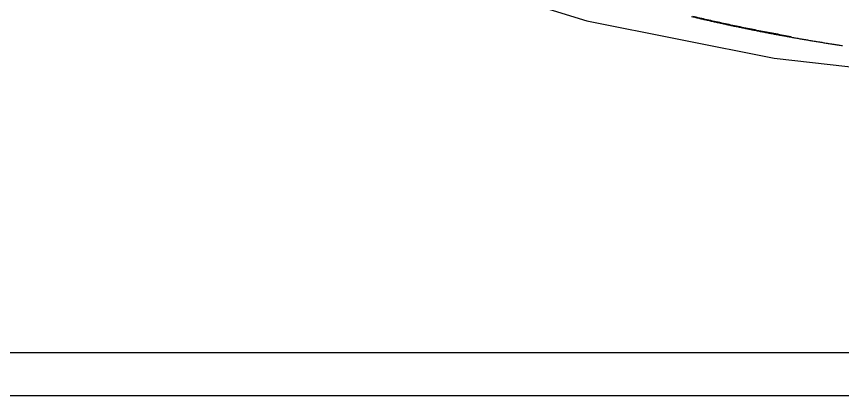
# Model space of a CAD drawing. Extents: x -120222 to -41942, y -19134 to 30932.
# Drawn here: x -81597.67 to -81591.57, y 10149.21 to 10152.01 of the extents above; entities that cross this region are included whole.
import ezdxf

# ---------------------------------------------------------------- set-up
doc = ezdxf.new("R2010")
doc.units = 0
doc.header["$LTSCALE"] = 150
doc.header["$MEASUREMENT"] = 0
doc.layers.get('0').update_dxf_attribs({"linetype": 'CONTINUOUS'})
doc.layers.add('____-568', color=7, linetype='CONTINUOUS')

# ---------------------------------------------------------------- blocks, each defined once
blk = doc.blocks.new('____-172')
at = {"color": 1, "linetype": 'Continuous'}
for p, q in [((-87937.1199, 5600.825), (-88111.1199, 5600.825)), ((-88112.1199, 5600.5088), (-87936.1199, 5600.5088))]:
    blk.add_line(p, q, dxfattribs=at)
blk.add_lwpolyline([(-88021.0584, 5608.5385), (-88022.5592, 5608.7091), (-88024.1199, 5608.7667), (-88025.6806, 5608.7091), (-88027.1814, 5608.5385), (-88028.5645, 5608.2616), (-88029.7768, 5607.8889), (-88030.7717, 5607.4348), (-88031.5109, 5606.9167), (-88031.9662, 5606.3545), (-88032.1199, 5605.7698), (-88031.9662, 5605.1852), (-88031.5109, 5604.623), (-88030.7717, 5604.1048), (-88029.7768, 5603.6507), (-88028.5645, 5603.278), (-88027.1814, 5603.0011), (-88025.6806, 5602.8305), (-88024.1199, 5602.773), (-88022.5592, 5602.8305), (-88021.0584, 5603.0011)], dxfattribs=at)
at = {"color": 1, "linetype": 'Continuous', "flags": 128}
for points in [[(-88027.0569, 5603.1593), (-88027.0711, 5603.1619), (-88027.0852, 5603.1644), (-88027.0994, 5603.1669), (-88027.1135, 5603.1695), (-88027.1276, 5603.1721), (-88027.1416, 5603.1746), (-88027.1557, 5603.1772), (-88027.1697, 5603.1798), (-88027.1838, 5603.1825), (-88027.1978, 5603.1851), (-88027.2118, 5603.1877), (-88027.2257, 5603.1904), (-88027.2397, 5603.193), (-88027.2536, 5603.1957), (-88027.2675, 5603.1984), (-88027.2814, 5603.2011), (-88027.2953, 5603.2038), (-88027.3092, 5603.2065), (-88027.3231, 5603.2093), (-88027.3369, 5603.212), (-88027.3507, 5603.2148), (-88027.3645, 5603.2175), (-88027.3783, 5603.2203), (-88027.3921, 5603.2231), (-88027.4058, 5603.2259), (-88027.4195, 5603.2287), (-88027.4333, 5603.2315), (-88027.447, 5603.2344), (-88027.4606, 5603.2372), (-88027.4743, 5603.2401), (-88027.488, 5603.243), (-88027.5016, 5603.2458), (-88027.5152, 5603.2487), (-88027.5288, 5603.2516), (-88027.5424, 5603.2546), (-88027.5559, 5603.2575), (-88027.5695, 5603.2604), (-88027.583, 5603.2634), (-88027.5965, 5603.2663), (-88027.61, 5603.2693), (-88027.6235, 5603.2723), (-88027.637, 5603.2753), (-88027.6504, 5603.2783), (-88027.6638, 5603.2813), (-88027.6773, 5603.2844), (-88027.6906, 5603.2874), (-88027.704, 5603.2905), (-88027.7174, 5603.2935), (-88027.7307, 5603.2966), (-88027.744, 5603.2997), (-88027.7574, 5603.3028), (-88027.7706, 5603.3059), (-88027.7839, 5603.309)], [(-88027.7915, 5603.3088), (-88027.7839, 5603.307), (-88027.7764, 5603.3052), (-88027.7689, 5603.3035), (-88027.7614, 5603.3017), (-88027.7538, 5603.2999), (-88027.7463, 5603.2981), (-88027.7387, 5603.2964), (-88027.7312, 5603.2946), (-88027.7236, 5603.2928), (-88027.7161, 5603.2911), (-88027.7085, 5603.2893), (-88027.7009, 5603.2876), (-88027.6933, 5603.2859), (-88027.6857, 5603.2841), (-88027.6781, 5603.2824), (-88027.6706, 5603.2806), (-88027.6629, 5603.2789), (-88027.6553, 5603.2772), (-88027.6477, 5603.2755), (-88027.6401, 5603.2738), (-88027.6325, 5603.272), (-88027.6249, 5603.2703), (-88027.6172, 5603.2686), (-88027.6096, 5603.2669), (-88027.602, 5603.2652), (-88027.5943, 5603.2635), (-88027.5867, 5603.2619), (-88027.579, 5603.2602), (-88027.5714, 5603.2585), (-88027.5637, 5603.2568), (-88027.556, 5603.2551), (-88027.5483, 5603.2535), (-88027.5407, 5603.2518), (-88027.533, 5603.2501), (-88027.5253, 5603.2485), (-88027.5176, 5603.2468), (-88027.5099, 5603.2452), (-88027.5022, 5603.2435), (-88027.4945, 5603.2419), (-88027.4868, 5603.2403), (-88027.4791, 5603.2386), (-88027.4713, 5603.237), (-88027.4636, 5603.2354), (-88027.4559, 5603.2338), (-88027.4482, 5603.2321), (-88027.4404, 5603.2305), (-88027.4327, 5603.2289), (-88027.4249, 5603.2273), (-88027.4172, 5603.2257), (-88027.4094, 5603.2241), (-88027.4016, 5603.2225), (-88027.3939, 5603.2209), (-88027.3861, 5603.2193), (-88027.3783, 5603.2177), (-88027.3705, 5603.2162), (-88027.3627, 5603.2146), (-88027.355, 5603.213), (-88027.3472, 5603.2115), (-88027.3394, 5603.2099), (-88027.3315, 5603.2083), (-88027.3237, 5603.2068), (-88027.3159, 5603.2052), (-88027.3081, 5603.2037), (-88027.3003, 5603.2021), (-88027.2924, 5603.2006), (-88027.2846, 5603.1991), (-88027.2768, 5603.1975), (-88027.2689, 5603.196), (-88027.2611, 5603.1945), (-88027.2532, 5603.193), (-88027.2454, 5603.1914), (-88027.2375, 5603.1899), (-88027.2296, 5603.1884), (-88027.2218, 5603.1869), (-88027.2139, 5603.1854), (-88027.206, 5603.1839), (-88027.1981, 5603.1824), (-88027.1902, 5603.1809), (-88027.1823, 5603.1794), (-88027.1744, 5603.178), (-88027.1665, 5603.1765), (-88027.1586, 5603.175), (-88027.1507, 5603.1735), (-88027.1428, 5603.1721), (-88027.1349, 5603.1706), (-88027.1269, 5603.1692), (-88027.119, 5603.1677), (-88027.1111, 5603.1663), (-88027.1032, 5603.1648), (-88027.0952, 5603.1634), (-88027.0873, 5603.1619), (-88027.0794, 5603.1605), (-88027.0714, 5603.1591), (-88027.0635, 5603.1577), (-88027.0555, 5603.1562), (-88027.0476, 5603.1548), (-88027.0396, 5603.1534), (-88027.0316, 5603.152), (-88027.0237, 5603.1506), (-88027.0157, 5603.1492), (-88027.0077, 5603.1478), (-88026.9998, 5603.1464), (-88026.9918, 5603.145), (-88026.9838, 5603.1436), (-88026.9758, 5603.1423), (-88026.9678, 5603.1409), (-88026.9598, 5603.1395), (-88026.9518, 5603.1381), (-88026.9438, 5603.1368), (-88026.9358, 5603.1354), (-88026.9278, 5603.1341), (-88026.9198, 5603.1327), (-88026.9118, 5603.1314), (-88026.9038, 5603.13), (-88026.8958, 5603.1287), (-88026.8877, 5603.1273), (-88026.8797, 5603.126), (-88026.8717, 5603.1247), (-88026.8637, 5603.1234), (-88026.8556, 5603.122), (-88026.8476, 5603.1207), (-88026.8395, 5603.1194), (-88026.8315, 5603.1181), (-88026.8234, 5603.1168), (-88026.8154, 5603.1155), (-88026.8073, 5603.1142), (-88026.7993, 5603.1129), (-88026.7912, 5603.1116), (-88026.7831, 5603.1103), (-88026.7751, 5603.1091), (-88026.767, 5603.1078), (-88026.7589, 5603.1065), (-88026.7508, 5603.1053), (-88026.7427, 5603.104), (-88026.7347, 5603.1027), (-88026.7266, 5603.1015), (-88026.7185, 5603.1002), (-88026.7104, 5603.099), (-88026.7023, 5603.0977), (-88026.6942, 5603.0965), (-88026.6861, 5603.0953), (-88026.678, 5603.094), (-88026.678, 5603.094)]]:
    blk.add_lwpolyline(points, dxfattribs=at)
blk = doc.blocks.new('____-186')
at = {"color": 1}
blk.add_blockref('____-172', (0, 0), dxfattribs=at)

msp = doc.modelspace()

# ---------------------------------------------------------------- block references
at = {"layer": '____-568', "color": 0}
msp.add_blockref('____-186', (6435.10495, 4548.69799), dxfattribs=at)

doc.saveas('drawing.dxf')
